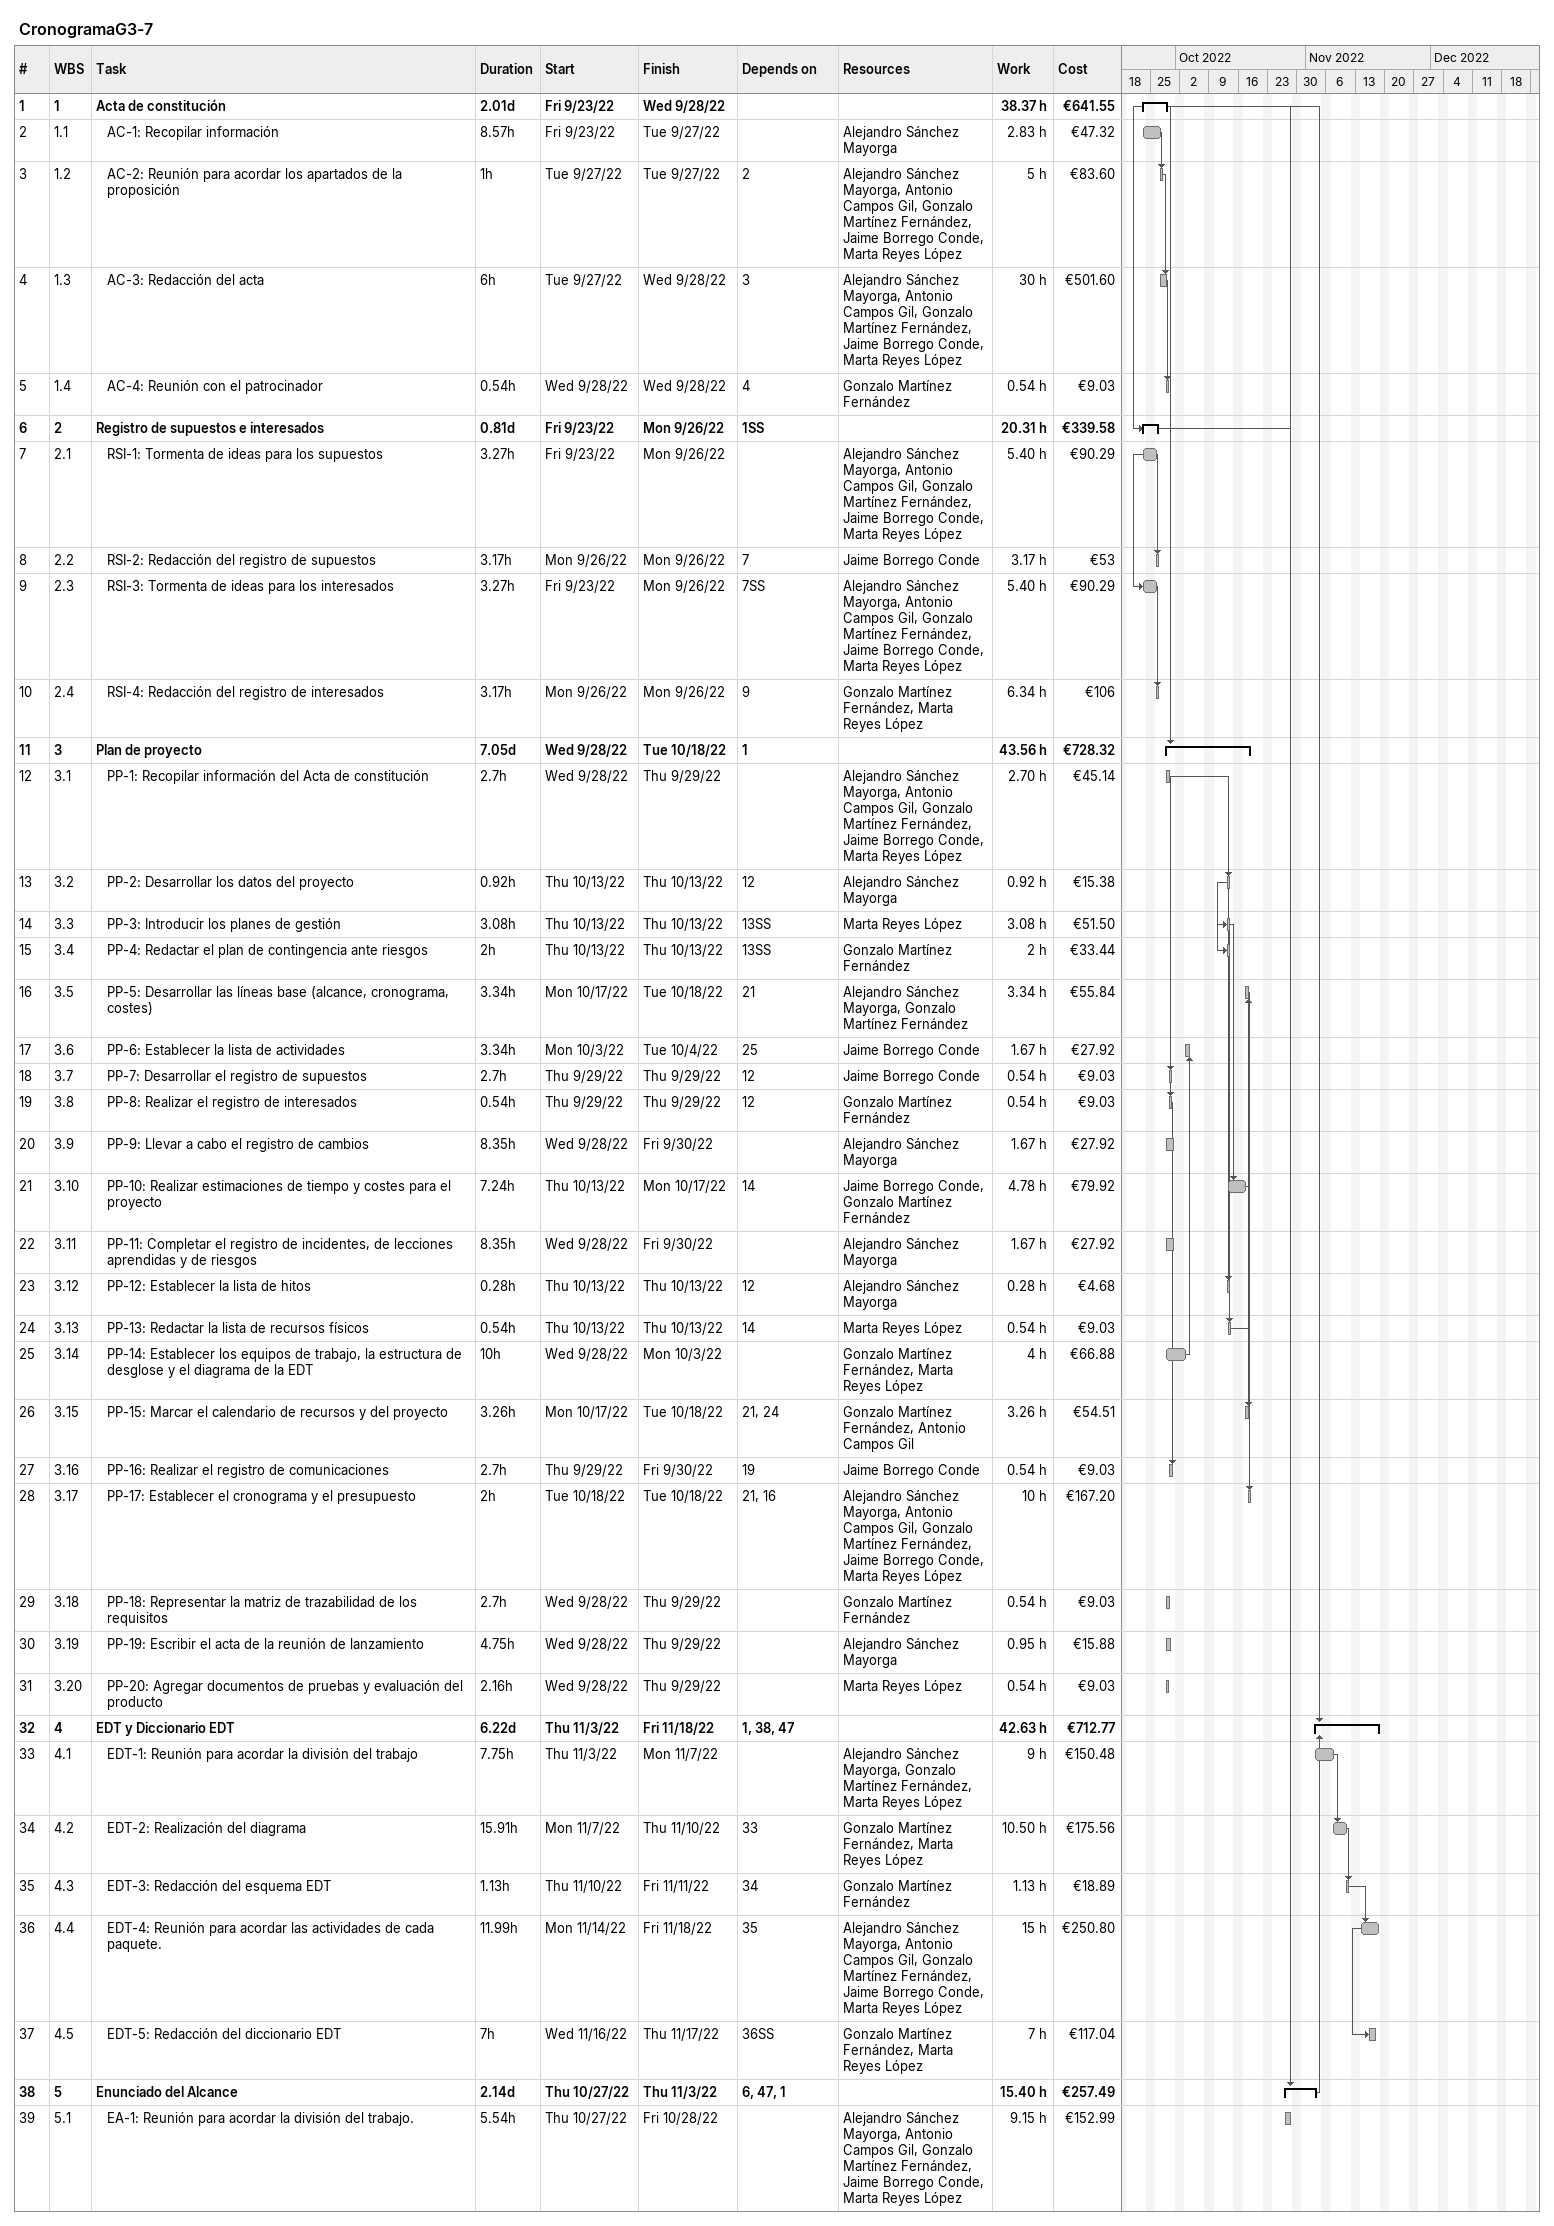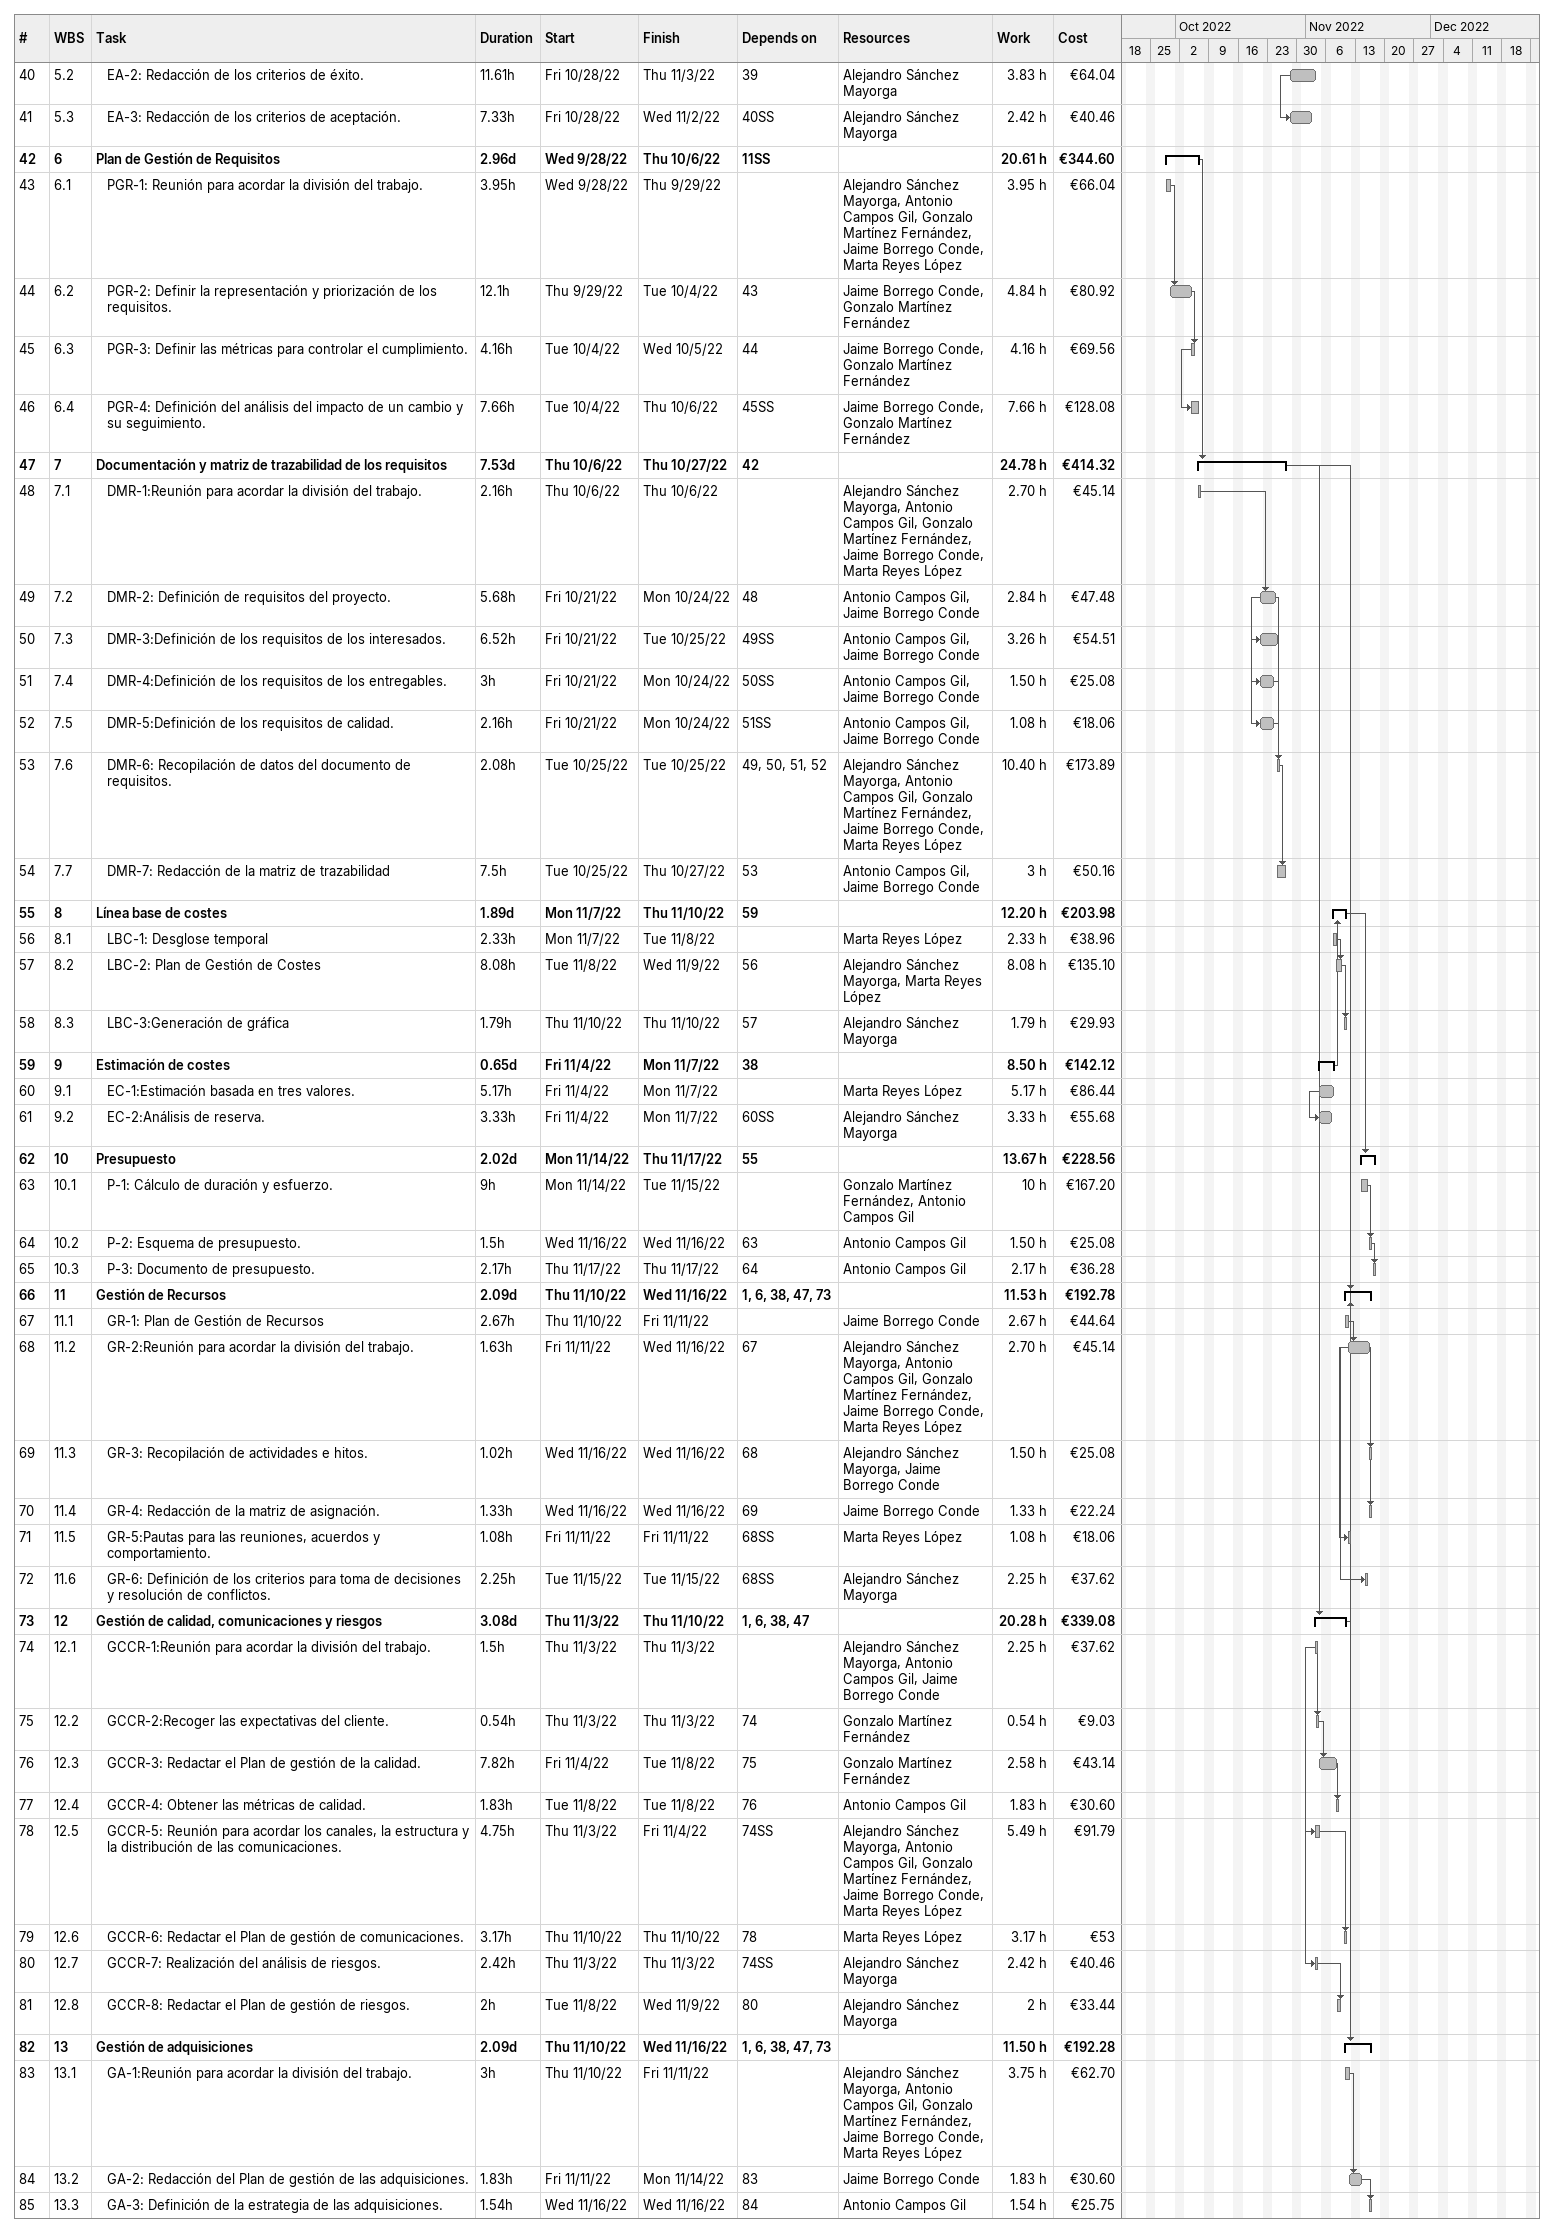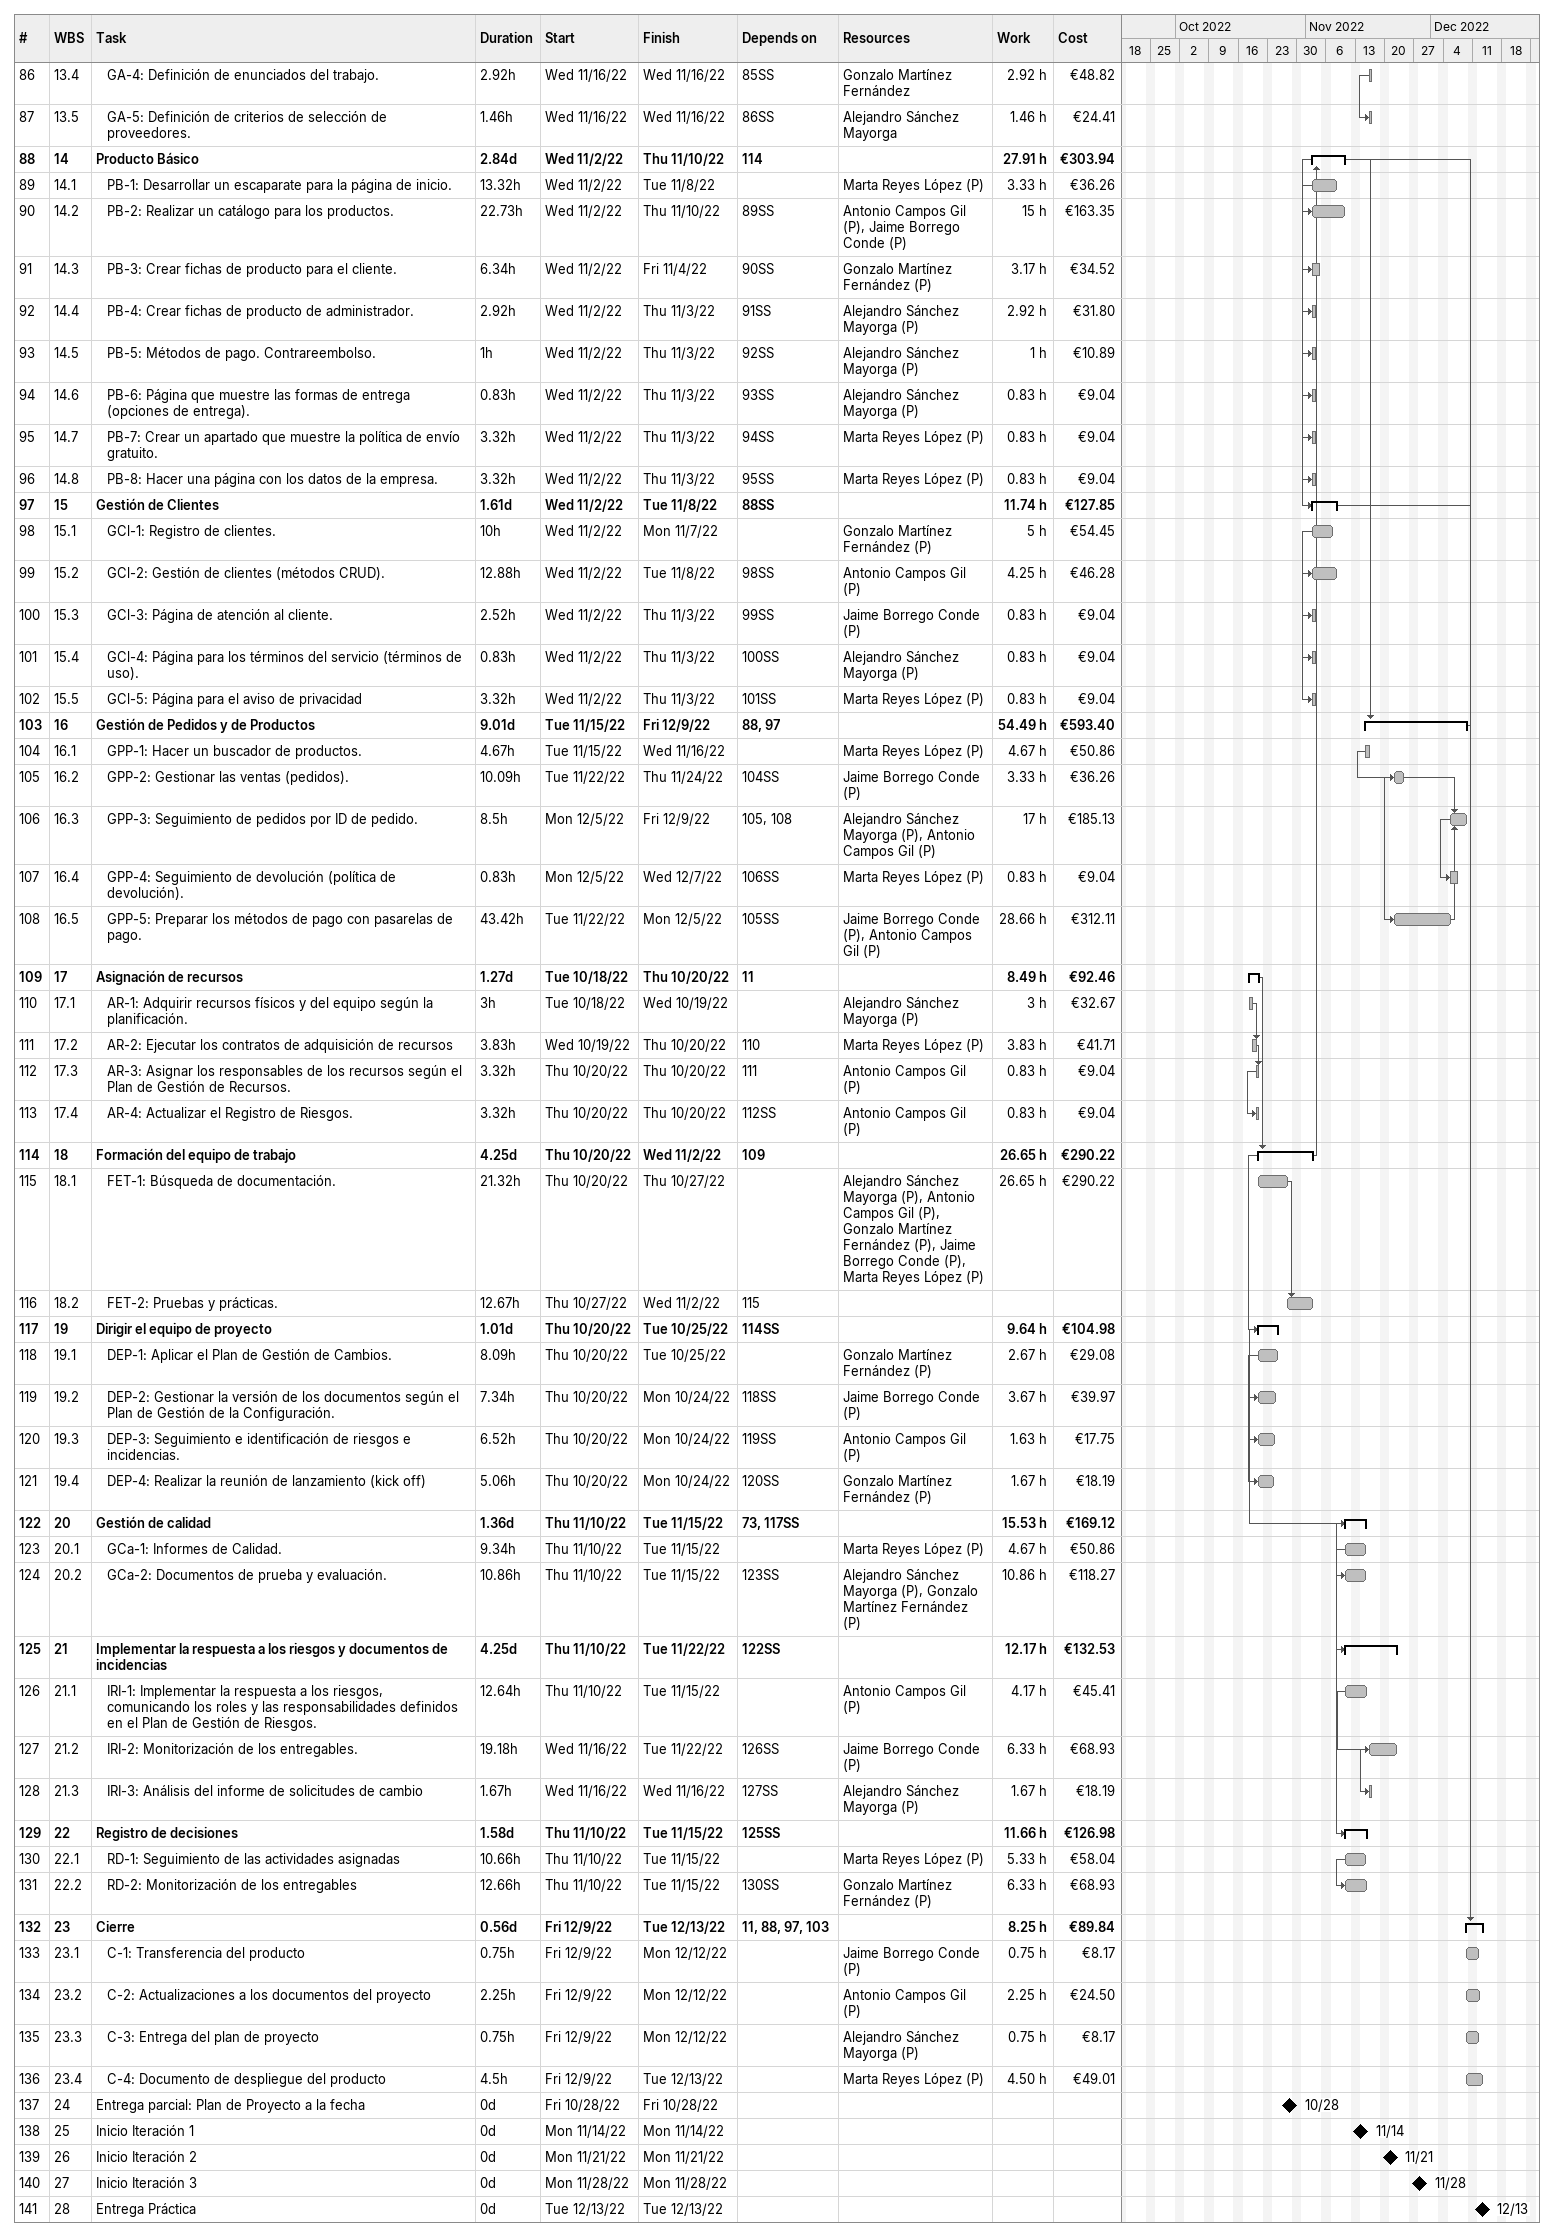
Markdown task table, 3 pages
CronogramaG3-7

| ID | WBS | Task | Duration | Start | Finish | Predecessors | Resources | Work (h) | Cost (€) |
|---|---|---|---|---|---|---|---|---|---|
| 1 | 1 | **Acta de constitución** | 2.01d | 2022-09-23 | 2022-09-28 |  |  | 38.37 | 641.55 |
| 2 | 1.1 | AC-1: Recopilar información | 8.57h | 2022-09-23 | 2022-09-27 |  | Alejandro Sánchez Mayorga | 2.83 | 47.32 |
| 3 | 1.2 | AC-2: Reunión para acordar los apartados de la proposición | 1h | 2022-09-27 | 2022-09-27 | 2 | Alejandro Sánchez Mayorga, Antonio Campos Gil, Gonzalo Martínez Fernández, Jaime Borrego Conde, Marta Reyes López | 5 | 83.60 |
| 4 | 1.3 | AC-3: Redacción del acta | 6h | 2022-09-27 | 2022-09-28 | 3 | Alejandro Sánchez Mayorga, Antonio Campos Gil, Gonzalo Martínez Fernández, Jaime Borrego Conde, Marta Reyes López | 30 | 501.60 |
| 5 | 1.4 | AC-4: Reunión con el patrocinador | 0.54h | 2022-09-28 | 2022-09-28 | 4 | Gonzalo Martínez Fernández | 0.54 | 9.03 |
| 6 | 2 | **Registro de supuestos e interesados** | 0.81d | 2022-09-23 | 2022-09-26 | 1SS |  | 20.31 | 339.58 |
| 7 | 2.1 | RSI-1: Tormenta de ideas para los supuestos | 3.27h | 2022-09-23 | 2022-09-26 |  | Alejandro Sánchez Mayorga, Antonio Campos Gil, Gonzalo Martínez Fernández, Jaime Borrego Conde, Marta Reyes López | 5.40 | 90.29 |
| 8 | 2.2 | RSI-2: Redacción del registro de supuestos | 3.17h | 2022-09-26 | 2022-09-26 | 7 | Jaime Borrego Conde | 3.17 | 53 |
| 9 | 2.3 | RSI-3: Tormenta de ideas para los interesados | 3.27h | 2022-09-23 | 2022-09-26 | 7SS | Alejandro Sánchez Mayorga, Antonio Campos Gil, Gonzalo Martínez Fernández, Jaime Borrego Conde, Marta Reyes López | 5.40 | 90.29 |
| 10 | 2.4 | RSI-4: Redacción del registro de interesados | 3.17h | 2022-09-26 | 2022-09-26 | 9 | Gonzalo Martínez Fernández, Marta Reyes López | 6.34 | 106 |
| 11 | 3 | **Plan de proyecto** | 7.05d | 2022-09-28 | 2022-10-18 | 1 |  | 43.56 | 728.32 |
| 12 | 3.1 | PP-1: Recopilar información del Acta de constitución | 2.7h | 2022-09-28 | 2022-09-29 |  | Alejandro Sánchez Mayorga, Antonio Campos Gil, Gonzalo Martínez Fernández, Jaime Borrego Conde, Marta Reyes López | 2.70 | 45.14 |
| 13 | 3.2 | PP-2: Desarrollar los datos del proyecto | 0.92h | 2022-10-13 | 2022-10-13 | 12 | Alejandro Sánchez Mayorga | 0.92 | 15.38 |
| 14 | 3.3 | PP-3: Introducir los planes de gestión | 3.08h | 2022-10-13 | 2022-10-13 | 13SS | Marta Reyes López | 3.08 | 51.50 |
| 15 | 3.4 | PP-4: Redactar el plan de contingencia ante riesgos | 2h | 2022-10-13 | 2022-10-13 | 13SS | Gonzalo Martínez Fernández | 2 | 33.44 |
| 16 | 3.5 | PP-5: Desarrollar las líneas base (alcance, cronograma, costes) | 3.34h | 2022-10-17 | 2022-10-18 | 21 | Alejandro Sánchez Mayorga, Gonzalo Martínez Fernández | 3.34 | 55.84 |
| 17 | 3.6 | PP-6: Establecer la lista de actividades | 3.34h | 2022-10-03 | 2022-10-04 | 25 | Jaime Borrego Conde | 1.67 | 27.92 |
| 18 | 3.7 | PP-7: Desarrollar el registro de supuestos | 2.7h | 2022-09-29 | 2022-09-29 | 12 | Jaime Borrego Conde | 0.54 | 9.03 |
| 19 | 3.8 | PP-8: Realizar el registro de interesados | 0.54h | 2022-09-29 | 2022-09-29 | 12 | Gonzalo Martínez Fernández | 0.54 | 9.03 |
| 20 | 3.9 | PP-9: Llevar a cabo el registro de cambios | 8.35h | 2022-09-28 | 2022-09-30 |  | Alejandro Sánchez Mayorga | 1.67 | 27.92 |
| 21 | 3.10 | PP-10: Realizar estimaciones de tiempo y costes para el proyecto | 7.24h | 2022-10-13 | 2022-10-17 | 14 | Jaime Borrego Conde, Gonzalo Martínez Fernández | 4.78 | 79.92 |
| 22 | 3.11 | PP-11: Completar el registro de incidentes, de lecciones aprendidas y de riesgos | 8.35h | 2022-09-28 | 2022-09-30 |  | Alejandro Sánchez Mayorga | 1.67 | 27.92 |
| 23 | 3.12 | PP-12: Establecer la lista de hitos | 0.28h | 2022-10-13 | 2022-10-13 | 12 | Alejandro Sánchez Mayorga | 0.28 | 4.68 |
| 24 | 3.13 | PP-13: Redactar la lista de recursos físicos | 0.54h | 2022-10-13 | 2022-10-13 | 14 | Marta Reyes López | 0.54 | 9.03 |
| 25 | 3.14 | PP-14: Establecer los equipos de trabajo, la estructura de desglose y el diagrama de la EDT | 10h | 2022-09-28 | 2022-10-03 |  | Gonzalo Martínez Fernández, Marta Reyes López | 4 | 66.88 |
| 26 | 3.15 | PP-15: Marcar el calendario de recursos y del proyecto | 3.26h | 2022-10-17 | 2022-10-18 | 21, 24 | Gonzalo Martínez Fernández, Antonio Campos Gil | 3.26 | 54.51 |
| 27 | 3.16 | PP-16: Realizar el registro de comunicaciones | 2.7h | 2022-09-29 | 2022-09-30 | 19 | Jaime Borrego Conde | 0.54 | 9.03 |
| 28 | 3.17 | PP-17: Establecer el cronograma y el presupuesto | 2h | 2022-10-18 | 2022-10-18 | 21, 16 | Alejandro Sánchez Mayorga, Antonio Campos Gil, Gonzalo Martínez Fernández, Jaime Borrego Conde, Marta Reyes López | 10 | 167.20 |
| 29 | 3.18 | PP-18: Representar la matriz de trazabilidad de los requisitos | 2.7h | 2022-09-28 | 2022-09-29 |  | Gonzalo Martínez Fernández | 0.54 | 9.03 |
| 30 | 3.19 | PP-19: Escribir el acta de la reunión de lanzamiento | 4.75h | 2022-09-28 | 2022-09-29 |  | Alejandro Sánchez Mayorga | 0.95 | 15.88 |
| 31 | 3.20 | PP-20: Agregar documentos de pruebas y evaluación del producto | 2.16h | 2022-09-28 | 2022-09-29 |  | Marta Reyes López | 0.54 | 9.03 |
| 32 | 4 | **EDT y Diccionario EDT** | 6.22d | 2022-11-03 | 2022-11-18 | 1, 38, 47 |  | 42.63 | 712.77 |
| 33 | 4.1 | EDT-1: Reunión para acordar la división del trabajo | 7.75h | 2022-11-03 | 2022-11-07 |  | Alejandro Sánchez Mayorga, Gonzalo Martínez Fernández, Marta Reyes López | 9 | 150.48 |
| 34 | 4.2 | EDT-2: Realización del diagrama | 15.91h | 2022-11-07 | 2022-11-10 | 33 | Gonzalo Martínez Fernández, Marta Reyes López | 10.50 | 175.56 |
| 35 | 4.3 | EDT-3: Redacción del esquema EDT | 1.13h | 2022-11-10 | 2022-11-11 | 34 | Gonzalo Martínez Fernández | 1.13 | 18.89 |
| 36 | 4.4 | EDT-4: Reunión para acordar las actividades de cada paquete. | 11.99h | 2022-11-14 | 2022-11-18 | 35 | Alejandro Sánchez Mayorga, Antonio Campos Gil, Gonzalo Martínez Fernández, Jaime Borrego Conde, Marta Reyes López | 15 | 250.80 |
| 37 | 4.5 | EDT-5: Redacción del diccionario EDT | 7h | 2022-11-16 | 2022-11-17 | 36SS | Gonzalo Martínez Fernández, Marta Reyes López | 7 | 117.04 |
| 38 | 5 | **Enunciado del Alcance** | 2.14d | 2022-10-27 | 2022-11-03 | 6, 47, 1 |  | 15.40 | 257.49 |
| 39 | 5.1 | EA-1: Reunión para acordar la división del trabajo. | 5.54h | 2022-10-27 | 2022-10-28 |  | Alejandro Sánchez Mayorga, Antonio Campos Gil, Gonzalo Martínez Fernández, Jaime Borrego Conde, Marta Reyes López | 9.15 | 152.99 |
| 40 | 5.2 | EA-2: Redacción de los criterios de éxito. | 11.61h | 2022-10-28 | 2022-11-03 | 39 | Alejandro Sánchez Mayorga | 3.83 | 64.04 |
| 41 | 5.3 | EA-3: Redacción de los criterios de aceptación. | 7.33h | 2022-10-28 | 2022-11-02 | 40SS | Alejandro Sánchez Mayorga | 2.42 | 40.46 |
| 42 | 6 | **Plan de Gestión de Requisitos** | 2.96d | 2022-09-28 | 2022-10-06 | 11SS |  | 20.61 | 344.60 |
| 43 | 6.1 | PGR-1: Reunión para acordar la división del trabajo. | 3.95h | 2022-09-28 | 2022-09-29 |  | Alejandro Sánchez Mayorga, Antonio Campos Gil, Gonzalo Martínez Fernández, Jaime Borrego Conde, Marta Reyes López | 3.95 | 66.04 |
| 44 | 6.2 | PGR-2: Definir la representación y priorización de los requisitos. | 12.1h | 2022-09-29 | 2022-10-04 | 43 | Jaime Borrego Conde, Gonzalo Martínez Fernández | 4.84 | 80.92 |
| 45 | 6.3 | PGR-3: Definir las métricas para controlar el cumplimiento. | 4.16h | 2022-10-04 | 2022-10-05 | 44 | Jaime Borrego Conde, Gonzalo Martínez Fernández | 4.16 | 69.56 |
| 46 | 6.4 | PGR-4: Definición del análisis del impacto de un cambio y su seguimiento. | 7.66h | 2022-10-04 | 2022-10-06 | 45SS | Jaime Borrego Conde, Gonzalo Martínez Fernández | 7.66 | 128.08 |
| 47 | 7 | **Documentación y matriz de trazabilidad de los requisitos** | 7.53d | 2022-10-06 | 2022-10-27 | 42 |  | 24.78 | 414.32 |
| 48 | 7.1 | DMR-1:Reunión para acordar la división del trabajo. | 2.16h | 2022-10-06 | 2022-10-06 |  | Alejandro Sánchez Mayorga, Antonio Campos Gil, Gonzalo Martínez Fernández, Jaime Borrego Conde, Marta Reyes López | 2.70 | 45.14 |
| 49 | 7.2 | DMR-2: Definición de requisitos del proyecto. | 5.68h | 2022-10-21 | 2022-10-24 | 48 | Antonio Campos Gil, Jaime Borrego Conde | 2.84 | 47.48 |
| 50 | 7.3 | DMR-3:Definición de los requisitos de los interesados. | 6.52h | 2022-10-21 | 2022-10-25 | 49SS | Antonio Campos Gil, Jaime Borrego Conde | 3.26 | 54.51 |
| 51 | 7.4 | DMR-4:Definición de los requisitos de los entregables. | 3h | 2022-10-21 | 2022-10-24 | 50SS | Antonio Campos Gil, Jaime Borrego Conde | 1.50 | 25.08 |
| 52 | 7.5 | DMR-5:Definición de los requisitos de calidad. | 2.16h | 2022-10-21 | 2022-10-24 | 51SS | Antonio Campos Gil, Jaime Borrego Conde | 1.08 | 18.06 |
| 53 | 7.6 | DMR-6: Recopilación de datos del documento de requisitos. | 2.08h | 2022-10-25 | 2022-10-25 | 49, 50, 51, 52 | Alejandro Sánchez Mayorga, Antonio Campos Gil, Gonzalo Martínez Fernández, Jaime Borrego Conde, Marta Reyes López | 10.40 | 173.89 |
| 54 | 7.7 | DMR-7: Redacción de la matriz de trazabilidad | 7.5h | 2022-10-25 | 2022-10-27 | 53 | Antonio Campos Gil, Jaime Borrego Conde | 3 | 50.16 |
| 55 | 8 | **Línea base de costes** | 1.89d | 2022-11-07 | 2022-11-10 | 59 |  | 12.20 | 203.98 |
| 56 | 8.1 | LBC-1: Desglose temporal | 2.33h | 2022-11-07 | 2022-11-08 |  | Marta Reyes López | 2.33 | 38.96 |
| 57 | 8.2 | LBC-2: Plan de Gestión de Costes | 8.08h | 2022-11-08 | 2022-11-09 | 56 | Alejandro Sánchez Mayorga, Marta Reyes López | 8.08 | 135.10 |
| 58 | 8.3 | LBC-3:Generación de gráfica | 1.79h | 2022-11-10 | 2022-11-10 | 57 | Alejandro Sánchez Mayorga | 1.79 | 29.93 |
| 59 | 9 | **Estimación de costes** | 0.65d | 2022-11-04 | 2022-11-07 | 38 |  | 8.50 | 142.12 |
| 60 | 9.1 | EC-1:Estimación basada en tres valores. | 5.17h | 2022-11-04 | 2022-11-07 |  | Marta Reyes López | 5.17 | 86.44 |
| 61 | 9.2 | EC-2:Análisis de reserva. | 3.33h | 2022-11-04 | 2022-11-07 | 60SS | Alejandro Sánchez Mayorga | 3.33 | 55.68 |
| 62 | 10 | **Presupuesto** | 2.02d | 2022-11-14 | 2022-11-17 | 55 |  | 13.67 | 228.56 |
| 63 | 10.1 | P-1: Cálculo de duración y esfuerzo. | 9h | 2022-11-14 | 2022-11-15 |  | Gonzalo Martínez Fernández, Antonio Campos Gil | 10 | 167.20 |
| 64 | 10.2 | P-2: Esquema de presupuesto. | 1.5h | 2022-11-16 | 2022-11-16 | 63 | Antonio Campos Gil | 1.50 | 25.08 |
| 65 | 10.3 | P-3: Documento de presupuesto. | 2.17h | 2022-11-17 | 2022-11-17 | 64 | Antonio Campos Gil | 2.17 | 36.28 |
| 66 | 11 | **Gestión de Recursos** | 2.09d | 2022-11-10 | 2022-11-16 | 1, 6, 38, 47, 73 |  | 11.53 | 192.78 |
| 67 | 11.1 | GR-1: Plan de Gestión de Recursos | 2.67h | 2022-11-10 | 2022-11-11 |  | Jaime Borrego Conde | 2.67 | 44.64 |
| 68 | 11.2 | GR-2:Reunión para acordar la división del trabajo. | 1.63h | 2022-11-11 | 2022-11-16 | 67 | Alejandro Sánchez Mayorga, Antonio Campos Gil, Gonzalo Martínez Fernández, Jaime Borrego Conde, Marta Reyes López | 2.70 | 45.14 |
| 69 | 11.3 | GR-3: Recopilación de actividades e hitos. | 1.02h | 2022-11-16 | 2022-11-16 | 68 | Alejandro Sánchez Mayorga, Jaime Borrego Conde | 1.50 | 25.08 |
| 70 | 11.4 | GR-4: Redacción de la matriz de asignación. | 1.33h | 2022-11-16 | 2022-11-16 | 69 | Jaime Borrego Conde | 1.33 | 22.24 |
| 71 | 11.5 | GR-5:Pautas para las reuniones, acuerdos y comportamiento. | 1.08h | 2022-11-11 | 2022-11-11 | 68SS | Marta Reyes López | 1.08 | 18.06 |
| 72 | 11.6 | GR-6: Definición de los criterios para toma de decisiones y resolución de conflictos. | 2.25h | 2022-11-15 | 2022-11-15 | 68SS | Alejandro Sánchez Mayorga | 2.25 | 37.62 |
| 73 | 12 | **Gestión de calidad, comunicaciones y riesgos** | 3.08d | 2022-11-03 | 2022-11-10 | 1, 6, 38, 47 |  | 20.28 | 339.08 |
| 74 | 12.1 | GCCR-1:Reunión para acordar la división del trabajo. | 1.5h | 2022-11-03 | 2022-11-03 |  | Alejandro Sánchez Mayorga, Antonio Campos Gil, Jaime Borrego Conde | 2.25 | 37.62 |
| 75 | 12.2 | GCCR-2:Recoger las expectativas del cliente. | 0.54h | 2022-11-03 | 2022-11-03 | 74 | Gonzalo Martínez Fernández | 0.54 | 9.03 |
| 76 | 12.3 | GCCR-3: Redactar el Plan de gestión de la calidad. | 7.82h | 2022-11-04 | 2022-11-08 | 75 | Gonzalo Martínez Fernández | 2.58 | 43.14 |
| 77 | 12.4 | GCCR-4: Obtener las métricas de calidad. | 1.83h | 2022-11-08 | 2022-11-08 | 76 | Antonio Campos Gil | 1.83 | 30.60 |
| 78 | 12.5 | GCCR-5: Reunión para acordar los canales, la estructura y la distribución de las comunicaciones. | 4.75h | 2022-11-03 | 2022-11-04 | 74SS | Alejandro Sánchez Mayorga, Antonio Campos Gil, Gonzalo Martínez Fernández, Jaime Borrego Conde, Marta Reyes López | 5.49 | 91.79 |
| 79 | 12.6 | GCCR-6: Redactar el Plan de gestión de comunicaciones. | 3.17h | 2022-11-10 | 2022-11-10 | 78 | Marta Reyes López | 3.17 | 53 |
| 80 | 12.7 | GCCR-7: Realización del análisis de riesgos. | 2.42h | 2022-11-03 | 2022-11-03 | 74SS | Alejandro Sánchez Mayorga | 2.42 | 40.46 |
| 81 | 12.8 | GCCR-8: Redactar el Plan de gestión de riesgos. | 2h | 2022-11-08 | 2022-11-09 | 80 | Alejandro Sánchez Mayorga | 2 | 33.44 |
| 82 | 13 | **Gestión de adquisiciones** | 2.09d | 2022-11-10 | 2022-11-16 | 1, 6, 38, 47, 73 |  | 11.50 | 192.28 |
| 83 | 13.1 | GA-1:Reunión para acordar la división del trabajo. | 3h | 2022-11-10 | 2022-11-11 |  | Alejandro Sánchez Mayorga, Antonio Campos Gil, Gonzalo Martínez Fernández, Jaime Borrego Conde, Marta Reyes López | 3.75 | 62.70 |
| 84 | 13.2 | GA-2: Redacción del Plan de gestión de las adquisiciones. | 1.83h | 2022-11-11 | 2022-11-14 | 83 | Jaime Borrego Conde | 1.83 | 30.60 |
| 85 | 13.3 | GA-3: Definición de la estrategia de las adquisiciones. | 1.54h | 2022-11-16 | 2022-11-16 | 84 | Antonio Campos Gil | 1.54 | 25.75 |
| 86 | 13.4 | GA-4: Definición de enunciados del trabajo. | 2.92h | 2022-11-16 | 2022-11-16 | 85SS | Gonzalo Martínez Fernández | 2.92 | 48.82 |
| 87 | 13.5 | GA-5: Definición de criterios de selección de proveedores. | 1.46h | 2022-11-16 | 2022-11-16 | 86SS | Alejandro Sánchez Mayorga | 1.46 | 24.41 |
| 88 | 14 | **Producto Básico** | 2.84d | 2022-11-02 | 2022-11-10 | 114 |  | 27.91 | 303.94 |
| 89 | 14.1 | PB-1: Desarrollar un escaparate para la página de inicio. | 13.32h | 2022-11-02 | 2022-11-08 |  | Marta Reyes López (P) | 3.33 | 36.26 |
| 90 | 14.2 | PB-2: Realizar un catálogo para los productos. | 22.73h | 2022-11-02 | 2022-11-10 | 89SS | Antonio Campos Gil (P), Jaime Borrego Conde (P) | 15 | 163.35 |
| 91 | 14.3 | PB-3: Crear fichas de producto para el cliente. | 6.34h | 2022-11-02 | 2022-11-04 | 90SS | Gonzalo Martínez Fernández (P) | 3.17 | 34.52 |
| 92 | 14.4 | PB-4: Crear fichas de producto de administrador. | 2.92h | 2022-11-02 | 2022-11-03 | 91SS | Alejandro Sánchez Mayorga (P) | 2.92 | 31.80 |
| 93 | 14.5 | PB-5: Métodos de pago. Contrareembolso. | 1h | 2022-11-02 | 2022-11-03 | 92SS | Alejandro Sánchez Mayorga (P) | 1 | 10.89 |
| 94 | 14.6 | PB-6: Página que muestre las formas de entrega (opciones de entrega). | 0.83h | 2022-11-02 | 2022-11-03 | 93SS | Alejandro Sánchez Mayorga (P) | 0.83 | 9.04 |
| 95 | 14.7 | PB-7: Crear un apartado que muestre la política de envío gratuito. | 3.32h | 2022-11-02 | 2022-11-03 | 94SS | Marta Reyes López (P) | 0.83 | 9.04 |
| 96 | 14.8 | PB-8: Hacer una página con los datos de la empresa. | 3.32h | 2022-11-02 | 2022-11-03 | 95SS | Marta Reyes López (P) | 0.83 | 9.04 |
| 97 | 15 | **Gestión de Clientes** | 1.61d | 2022-11-02 | 2022-11-08 | 88SS |  | 11.74 | 127.85 |
| 98 | 15.1 | GCl-1: Registro de clientes. | 10h | 2022-11-02 | 2022-11-07 |  | Gonzalo Martínez Fernández (P) | 5 | 54.45 |
| 99 | 15.2 | GCl-2: Gestión de clientes (métodos CRUD). | 12.88h | 2022-11-02 | 2022-11-08 | 98SS | Antonio Campos Gil (P) | 4.25 | 46.28 |
| 100 | 15.3 | GCl-3: Página de atención al cliente. | 2.52h | 2022-11-02 | 2022-11-03 | 99SS | Jaime Borrego Conde (P) | 0.83 | 9.04 |
| 101 | 15.4 | GCl-4: Página para los términos del servicio (términos de uso). | 0.83h | 2022-11-02 | 2022-11-03 | 100SS | Alejandro Sánchez Mayorga (P) | 0.83 | 9.04 |
| 102 | 15.5 | GCl-5: Página para el aviso de privacidad | 3.32h | 2022-11-02 | 2022-11-03 | 101SS | Marta Reyes López (P) | 0.83 | 9.04 |
| 103 | 16 | **Gestión de Pedidos y de Productos** | 9.01d | 2022-11-15 | 2022-12-09 | 88, 97 |  | 54.49 | 593.40 |
| 104 | 16.1 | GPP-1: Hacer un buscador de productos. | 4.67h | 2022-11-15 | 2022-11-16 |  | Marta Reyes López (P) | 4.67 | 50.86 |
| 105 | 16.2 | GPP-2: Gestionar las ventas (pedidos). | 10.09h | 2022-11-22 | 2022-11-24 | 104SS | Jaime Borrego Conde (P) | 3.33 | 36.26 |
| 106 | 16.3 | GPP-3: Seguimiento de pedidos por ID de pedido. | 8.5h | 2022-12-05 | 2022-12-09 | 105, 108 | Alejandro Sánchez Mayorga (P), Antonio Campos Gil (P) | 17 | 185.13 |
| 107 | 16.4 | GPP-4: Seguimiento de devolución (política de devolución). | 0.83h | 2022-12-05 | 2022-12-07 | 106SS | Marta Reyes López (P) | 0.83 | 9.04 |
| 108 | 16.5 | GPP-5: Preparar los métodos de pago con pasarelas de pago. | 43.42h | 2022-11-22 | 2022-12-05 | 105SS | Jaime Borrego Conde (P), Antonio Campos Gil (P) | 28.66 | 312.11 |
| 109 | 17 | **Asignación de recursos** | 1.27d | 2022-10-18 | 2022-10-20 | 11 |  | 8.49 | 92.46 |
| 110 | 17.1 | AR-1: Adquirir recursos físicos y del equipo según la planificación. | 3h | 2022-10-18 | 2022-10-19 |  | Alejandro Sánchez Mayorga (P) | 3 | 32.67 |
| 111 | 17.2 | AR-2: Ejecutar los contratos de adquisición de recursos | 3.83h | 2022-10-19 | 2022-10-20 | 110 | Marta Reyes López (P) | 3.83 | 41.71 |
| 112 | 17.3 | AR-3: Asignar los responsables de los recursos según el Plan de Gestión de Recursos. | 3.32h | 2022-10-20 | 2022-10-20 | 111 | Antonio Campos Gil (P) | 0.83 | 9.04 |
| 113 | 17.4 | AR-4: Actualizar el Registro de Riesgos. | 3.32h | 2022-10-20 | 2022-10-20 | 112SS | Antonio Campos Gil (P) | 0.83 | 9.04 |
| 114 | 18 | **Formación del equipo de trabajo** | 4.25d | 2022-10-20 | 2022-11-02 | 109 |  | 26.65 | 290.22 |
| 115 | 18.1 | FET-1: Búsqueda de documentación. | 21.32h | 2022-10-20 | 2022-10-27 |  | Alejandro Sánchez Mayorga (P), Antonio Campos Gil (P), Gonzalo Martínez Fernández (P), Jaime Borrego Conde (P), Marta Reyes López (P) | 26.65 | 290.22 |
| 116 | 18.2 | FET-2: Pruebas y prácticas. | 12.67h | 2022-10-27 | 2022-11-02 | 115 |  |  |  |
| 117 | 19 | **Dirigir el equipo de proyecto** | 1.01d | 2022-10-20 | 2022-10-25 | 114SS |  | 9.64 | 104.98 |
| 118 | 19.1 | DEP-1: Aplicar el Plan de Gestión de Cambios. | 8.09h | 2022-10-20 | 2022-10-25 |  | Gonzalo Martínez Fernández (P) | 2.67 | 29.08 |
| 119 | 19.2 | DEP-2: Gestionar la versión de los documentos según el Plan de Gestión de la Configuración. | 7.34h | 2022-10-20 | 2022-10-24 | 118SS | Jaime Borrego Conde (P) | 3.67 | 39.97 |
| 120 | 19.3 | DEP-3: Seguimiento e identificación de riesgos e incidencias. | 6.52h | 2022-10-20 | 2022-10-24 | 119SS | Antonio Campos Gil (P) | 1.63 | 17.75 |
| 121 | 19.4 | DEP-4: Realizar la reunión de lanzamiento (kick off) | 5.06h | 2022-10-20 | 2022-10-24 | 120SS | Gonzalo Martínez Fernández (P) | 1.67 | 18.19 |
| 122 | 20 | **Gestión de calidad** | 1.36d | 2022-11-10 | 2022-11-15 | 73, 117SS |  | 15.53 | 169.12 |
| 123 | 20.1 | GCa-1: Informes de Calidad. | 9.34h | 2022-11-10 | 2022-11-15 |  | Marta Reyes López (P) | 4.67 | 50.86 |
| 124 | 20.2 | GCa-2: Documentos de prueba y evaluación. | 10.86h | 2022-11-10 | 2022-11-15 | 123SS | Alejandro Sánchez Mayorga (P), Gonzalo Martínez Fernández (P) | 10.86 | 118.27 |
| 125 | 21 | **Implementar la respuesta a los riesgos y documentos de incidencias** | 4.25d | 2022-11-10 | 2022-11-22 | 122SS |  | 12.17 | 132.53 |
| 126 | 21.1 | IRI-1: Implementar la respuesta a los riesgos, comunicando los roles y las responsabilidades definidos en el Plan de Gestión de Riesgos. | 12.64h | 2022-11-10 | 2022-11-15 |  | Antonio Campos Gil (P) | 4.17 | 45.41 |
| 127 | 21.2 | IRI-2: Monitorización de los entregables. | 19.18h | 2022-11-16 | 2022-11-22 | 126SS | Jaime Borrego Conde (P) | 6.33 | 68.93 |
| 128 | 21.3 | IRI-3: Análisis del informe de solicitudes de cambio | 1.67h | 2022-11-16 | 2022-11-16 | 127SS | Alejandro Sánchez Mayorga (P) | 1.67 | 18.19 |
| 129 | 22 | **Registro de decisiones** | 1.58d | 2022-11-10 | 2022-11-15 | 125SS |  | 11.66 | 126.98 |
| 130 | 22.1 | RD-1: Seguimiento de las actividades asignadas | 10.66h | 2022-11-10 | 2022-11-15 |  | Marta Reyes López (P) | 5.33 | 58.04 |
| 131 | 22.2 | RD-2: Monitorización de los entregables | 12.66h | 2022-11-10 | 2022-11-15 | 130SS | Gonzalo Martínez Fernández (P) | 6.33 | 68.93 |
| 132 | 23 | **Cierre** | 0.56d | 2022-12-09 | 2022-12-13 | 11, 88, 97, 103 |  | 8.25 | 89.84 |
| 133 | 23.1 | C-1: Transferencia del producto | 0.75h | 2022-12-09 | 2022-12-12 |  | Jaime Borrego Conde (P) | 0.75 | 8.17 |
| 134 | 23.2 | C-2: Actualizaciones a los documentos del proyecto | 2.25h | 2022-12-09 | 2022-12-12 |  | Antonio Campos Gil (P) | 2.25 | 24.50 |
| 135 | 23.3 | C-3: Entrega del plan de proyecto | 0.75h | 2022-12-09 | 2022-12-12 |  | Alejandro Sánchez Mayorga (P) | 0.75 | 8.17 |
| 136 | 23.4 | C-4: Documento de despliegue del producto | 4.5h | 2022-12-09 | 2022-12-13 |  | Marta Reyes López (P) | 4.50 | 49.01 |
| 137 | 24 | Entrega parcial: Plan de Proyecto a la fecha | 0d | 2022-10-28 | 2022-10-28 |  |  |  |  |
| 138 | 25 | Inicio Iteración 1 | 0d | 2022-11-14 | 2022-11-14 |  |  |  |  |
| 139 | 26 | Inicio Iteración 2 | 0d | 2022-11-21 | 2022-11-21 |  |  |  |  |
| 140 | 27 | Inicio Iteración 3 | 0d | 2022-11-28 | 2022-11-28 |  |  |  |  |
| 141 | 28 | Entrega Práctica | 0d | 2022-12-13 | 2022-12-13 |  |  |  |  |
